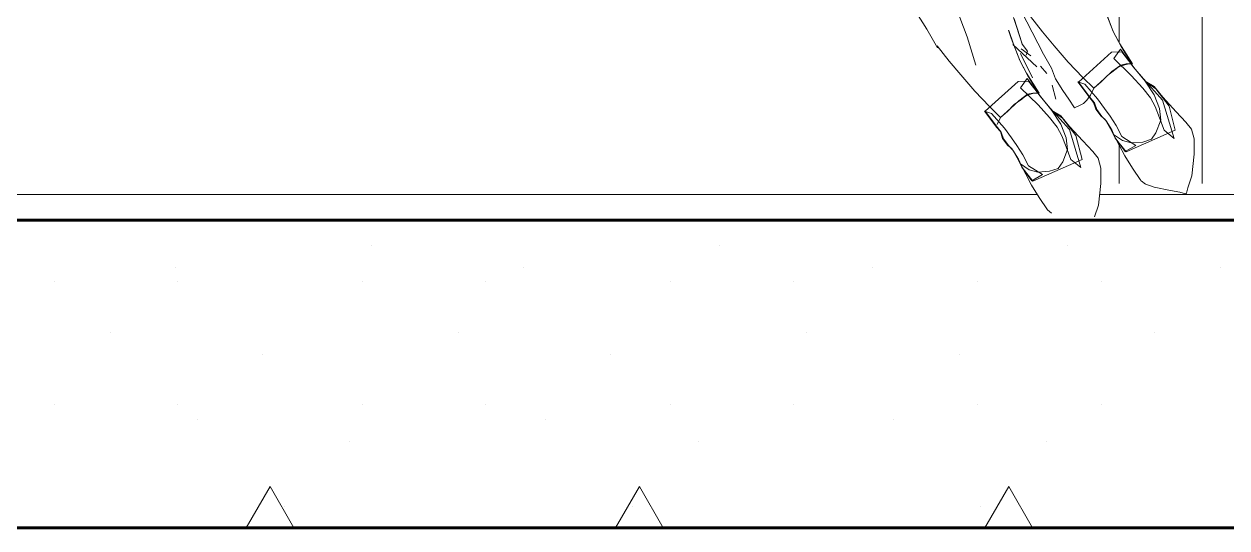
# Model space of a CAD drawing. Header units: metres. Extents: x -50 to 76, y -61 to 14.
# Drawn here: x 36.854 to 38.027, y -39.096 to -38.605 of the extents above; entities that cross this region are included whole.
import ezdxf

# ---------------------------------------------------------------- set-up
doc = ezdxf.new("R2010")
doc.units = ezdxf.units.M
doc.header["$MEASUREMENT"] = 0
for name, color, linetype, lineweight in [('1 ACHURADO PLACAS', 45, 'Continuous', 15), ('1 CALCAS', 255, 'Continuous', 60), ('1 MUEBLES', 46, 'Continuous', 18), ('1 VENTTANAS', 2, 'Continuous', 18)]:
    doc.layers.add(name, color=color, linetype=linetype, lineweight=lineweight)

# ---------------------------------------------------------------- blocks, each defined once
blk = doc.blocks.new('EWRT')
at = {"layer": '1 MUEBLES'}
for p, q in [((38.0024, -38.3378), (38.0024, -38.7606)), ((37.7471, -38.5475), (37.7733, -38.6179)), ((37.9214, -38.5598), (37.9214, -38.6231)), ((37.8477, -38.6348), (37.8204, -38.5813)), ((37.7341, -38.6103), (37.7239, -38.5945)), ((37.8186, -38.599), (37.8269, -38.6246)), ((37.8351, -38.5979), (37.8469, -38.613)), ((37.9092, -38.5959), (37.916, -38.6131)), ((37.9156, -38.6124), (37.9093, -38.5954)), ((37.7445, -38.6284), (37.7341, -38.6103)), ((37.8137, -38.6114), (37.8158, -38.618)), ((37.8183, -38.6239), (37.8139, -38.6117)), ((37.8248, -38.6175), (37.8192, -38.6001)), ((37.7733, -38.6179), (37.7819, -38.6455)), ((37.8158, -38.618), (37.8183, -38.6244)), ((37.8271, -38.6249), (37.8248, -38.6175)), ((37.8469, -38.613), (37.8582, -38.6264)), ((37.9223, -38.6247), (37.9156, -38.6124)), ((37.916, -38.6131), (37.9232, -38.6265)), ((37.7441, -38.6264), (37.7559, -38.6415)), ((37.8412, -38.6469), (37.818, -38.6252)), ((37.8247, -38.6409), (37.8183, -38.6239)), ((37.8183, -38.6244), (37.8251, -38.6416)), ((37.8371, -38.6577), (37.8254, -38.634)), ((37.8261, -38.6295), (37.8355, -38.6363)), ((37.8321, -38.6318), (37.8271, -38.6249)), ((37.831, -38.6355), (37.8321, -38.6318)), ((37.8556, -38.6482), (37.8477, -38.6348)), ((37.8582, -38.6264), (37.8718, -38.6423)), ((37.914, -38.6328), (37.8819, -38.6618)), ((37.924, -38.6324), (37.914, -38.6328)), ((37.9227, -38.6299), (37.9162, -38.6388)), ((37.9344, -38.6441), (37.9223, -38.6247)), ((37.9352, -38.6469), (37.9227, -38.6299)), ((37.9232, -38.6265), (37.9335, -38.6437)), ((37.9372, -38.6494), (37.924, -38.6324)), ((37.7559, -38.6415), (37.7672, -38.6549)), ((37.8313, -38.6532), (37.8247, -38.6409)), ((37.8251, -38.6416), (37.8323, -38.655)), ((37.8449, -38.6462), (37.8509, -38.6535)), ((37.8718, -38.6423), (37.886, -38.6573)), ((37.923, -38.6452), (37.9145, -38.6516)), ((37.9162, -38.6388), (37.9333, -38.6555)), ((37.9202, -38.6476), (37.9234, -38.6459)), ((37.9283, -38.6442), (37.923, -38.6452)), ((37.9234, -38.6459), (37.9297, -38.6443)), ((37.9335, -38.6437), (37.9283, -38.6442)), ((37.9297, -38.6443), (37.9344, -38.6441)), ((37.9452, -38.6587), (37.9352, -38.6469)), ((37.7672, -38.6549), (37.7808, -38.6708)), ((37.8318, -38.6584), (37.8253, -38.6673)), ((37.8434, -38.6726), (37.8313, -38.6532)), ((37.8442, -38.6753), (37.8318, -38.6584)), ((37.8323, -38.655), (37.8425, -38.6722)), ((37.8595, -38.6588), (37.8556, -38.6482)), ((37.886, -38.6573), (37.8967, -38.6679)), ((37.9037, -38.6619), (37.9101, -38.6553)), ((37.9145, -38.6516), (37.9069, -38.6588)), ((37.9101, -38.6553), (37.9174, -38.65)), ((37.9174, -38.65), (37.9202, -38.6476)), ((37.9333, -38.6555), (37.9446, -38.6677)), ((37.9468, -38.661), (37.9372, -38.6494)), ((37.8231, -38.6613), (37.791, -38.6903)), ((37.8331, -38.6609), (37.8231, -38.6613)), ((37.8253, -38.6673), (37.8424, -38.684)), ((37.8463, -38.6779), (37.8331, -38.6609)), ((37.8562, -38.6647), (37.8599, -38.6786)), ((37.8666, -38.67), (37.8595, -38.6588)), ((37.8725, -38.6786), (37.8666, -38.67)), ((37.8812, -38.6617), (37.8929, -38.6772)), ((37.8881, -38.6639), (37.8812, -38.6617)), ((37.8819, -38.6618), (37.8938, -38.6777)), ((37.9005, -38.6781), (37.8881, -38.6639)), ((37.8967, -38.6679), (37.8935, -38.6746)), ((37.9069, -38.6588), (37.8967, -38.6679)), ((37.8967, -38.6679), (37.9037, -38.6619)), ((37.9446, -38.6677), (37.9521, -38.6772)), ((37.9639, -38.6795), (37.9452, -38.6587)), ((37.9557, -38.6662), (37.9468, -38.661)), ((37.9468, -38.661), (37.9557, -38.6744)), ((37.9573, -38.6685), (37.9468, -38.661)), ((37.9641, -38.6767), (37.9557, -38.6662)), ((37.9701, -38.6853), (37.9573, -38.6685)), ((37.7808, -38.6708), (37.795, -38.6858)), ((37.8236, -38.6801), (37.8159, -38.6873)), ((37.8191, -38.6838), (37.8265, -38.6785)), ((37.8321, -38.6737), (37.8236, -38.6801)), ((37.8265, -38.6785), (37.8293, -38.6761)), ((37.8293, -38.6761), (37.8325, -38.6744)), ((37.8374, -38.6727), (37.8321, -38.6737)), ((37.8325, -38.6744), (37.8388, -38.6728)), ((37.8425, -38.6722), (37.8374, -38.6727)), ((37.8388, -38.6728), (37.8434, -38.6726)), ((37.8543, -38.6872), (37.8442, -38.6753)), ((37.8559, -38.6895), (37.8463, -38.6779)), ((37.878, -38.687), (37.8725, -38.6786)), ((37.8901, -38.6796), (37.8867, -38.6828)), ((37.8935, -38.6746), (37.8901, -38.6796)), ((37.8929, -38.6772), (37.8966, -38.6816)), ((37.8938, -38.6777), (37.8975, -38.682)), ((37.8966, -38.6816), (37.8988, -38.6882)), ((37.8975, -38.682), (37.8997, -38.6886)), ((37.9073, -38.6876), (37.9005, -38.6781)), ((37.9521, -38.6772), (37.9567, -38.6857)), ((37.9557, -38.6744), (37.9607, -38.6876)), ((37.975, -38.7167), (37.9639, -38.6795)), ((37.977, -38.6907), (37.9641, -38.6767)), ((37.7972, -38.6924), (37.7903, -38.6902)), ((37.7903, -38.6902), (37.802, -38.7057)), ((37.791, -38.6903), (37.8029, -38.7061)), ((37.795, -38.6858), (37.8058, -38.6964)), ((37.8096, -38.7066), (37.7972, -38.6924)), ((37.8159, -38.6873), (37.8058, -38.6964)), ((37.8058, -38.6964), (37.8128, -38.6904)), ((37.8128, -38.6904), (37.8191, -38.6838)), ((37.8424, -38.684), (37.8537, -38.6962)), ((37.873, -38.708), (37.8543, -38.6872)), ((37.8664, -38.697), (37.8559, -38.6895)), ((37.8559, -38.6895), (37.8648, -38.7029)), ((37.8648, -38.6947), (37.8559, -38.6895)), ((37.883, -38.6848), (37.878, -38.687)), ((37.8867, -38.6828), (37.883, -38.6848)), ((37.8988, -38.6882), (37.9038, -38.695)), ((37.8997, -38.6886), (37.9047, -38.6954)), ((37.9127, -38.6952), (37.9073, -38.6876)), ((37.9567, -38.6857), (37.9608, -38.6966)), ((37.9607, -38.6876), (37.9621, -38.6991)), ((37.9762, -38.7088), (37.9701, -38.6853)), ((37.9866, -38.7009), (37.977, -38.6907)), ((37.8058, -38.6964), (37.8026, -38.7031)), ((37.8537, -38.6962), (37.8612, -38.7057)), ((37.8732, -38.7052), (37.8648, -38.6947)), ((37.8648, -38.7029), (37.8698, -38.7161)), ((37.8792, -38.7138), (37.8664, -38.697)), ((37.8861, -38.7192), (37.8732, -38.7052)), ((37.9038, -38.695), (37.9079, -38.6982)), ((37.9047, -38.6954), (37.9087, -38.6996)), ((37.9079, -38.6982), (37.9131, -38.7073)), ((37.9087, -38.6996), (37.9144, -38.7084)), ((37.9186, -38.7043), (37.9127, -38.6952)), ((37.924, -38.715), (37.9186, -38.7043)), ((37.9621, -38.6991), (37.9574, -38.7112)), ((37.9608, -38.6966), (37.9653, -38.7088)), ((37.9919, -38.7076), (37.9866, -38.7009)), ((37.802, -38.7057), (37.8057, -38.7101)), ((37.8029, -38.7061), (37.8066, -38.7105)), ((37.8057, -38.7101), (37.8078, -38.7167)), ((37.8066, -38.7105), (37.8087, -38.7171)), ((37.8078, -38.7167), (37.8129, -38.7235)), ((37.8087, -38.7171), (37.8138, -38.7239)), ((37.8164, -38.7161), (37.8096, -38.7066)), ((37.8218, -38.7237), (37.8164, -38.7161)), ((37.8612, -38.7057), (37.8657, -38.7142)), ((37.8657, -38.7142), (37.8699, -38.7251)), ((37.8698, -38.7161), (37.8712, -38.7276)), ((37.8841, -38.7452), (37.873, -38.708)), ((37.8853, -38.7373), (37.8792, -38.7138)), ((37.9131, -38.7073), (37.9175, -38.7162)), ((37.9144, -38.7084), (37.9177, -38.7166)), ((37.9247, -38.7187), (37.9161, -38.7129)), ((37.9161, -38.7129), (37.927, -38.7338)), ((37.9175, -38.7162), (37.9274, -38.7295)), ((37.9177, -38.7166), (37.9283, -38.7299)), ((37.9378, -38.7235), (37.924, -38.715)), ((37.9283, -38.7299), (37.9762, -38.7088)), ((37.9574, -38.7112), (37.953, -38.7176)), ((37.9653, -38.7088), (37.975, -38.7167)), ((37.9946, -38.7171), (37.9919, -38.7076)), ((37.9945, -38.7321), (37.9946, -38.7171)), ((37.8129, -38.7235), (37.817, -38.7267)), ((37.8138, -38.7239), (37.8177, -38.7281)), ((37.817, -38.7267), (37.8222, -38.7358)), ((37.8177, -38.7281), (37.8234, -38.7369)), ((37.8277, -38.7328), (37.8218, -38.7237)), ((37.8712, -38.7276), (37.8665, -38.7397)), ((37.8699, -38.7251), (37.8744, -38.7373)), ((37.8957, -38.7294), (37.8861, -38.7192)), ((37.9214, -38.7212), (37.9214, -38.7606)), ((37.9331, -38.721), (37.9247, -38.7187)), ((37.9274, -38.7295), (37.9378, -38.7235)), ((37.9446, -38.7203), (37.9331, -38.721)), ((37.953, -38.7176), (37.9446, -38.7203)), ((37.8222, -38.7358), (37.8266, -38.7447)), ((37.8234, -38.7369), (37.8268, -38.7451)), ((37.8331, -38.7435), (37.8277, -38.7328)), ((37.8374, -38.7584), (37.8853, -38.7373)), ((37.8665, -38.7397), (37.8621, -38.7461)), ((37.8744, -38.7373), (37.8841, -38.7452)), ((37.901, -38.7361), (37.8957, -38.7294)), ((37.9037, -38.7456), (37.901, -38.7361)), ((37.927, -38.7338), (37.9344, -38.7457)), ((37.9922, -38.7533), (37.9945, -38.7321)), ((37.8252, -38.7414), (37.8361, -38.7623)), ((37.8338, -38.7472), (37.8252, -38.7414)), ((37.8266, -38.7447), (37.8365, -38.758)), ((37.8268, -38.7451), (37.8374, -38.7584)), ((37.8469, -38.752), (37.8331, -38.7435)), ((37.8421, -38.7495), (37.8338, -38.7472)), ((37.8365, -38.758), (37.8469, -38.752)), ((37.8537, -38.7488), (37.8421, -38.7495)), ((37.8621, -38.7461), (37.8537, -38.7488)), ((37.9036, -38.7606), (37.9037, -38.7456)), ((37.9344, -38.7457), (37.9425, -38.7577)), ((37.8361, -38.7623), (37.8435, -38.7742)), ((37.9013, -38.7818), (37.9036, -38.7606)), ((37.943, -38.7581), (37.9471, -38.7613)), ((37.9466, -38.761), (37.9556, -38.7643)), ((37.9885, -38.7648), (37.9922, -38.7533)), ((37.8435, -38.7742), (37.8516, -38.7862)), ((37.9556, -38.7643), (37.9716, -38.7675)), ((37.9716, -38.7675), (37.9806, -38.7691)), ((37.9806, -38.7691), (37.9862, -38.7706)), ((37.9862, -38.7706), (37.987, -38.7702)), ((37.987, -38.7702), (37.9885, -38.7648)), ((37.8516, -38.7862), (37.8557, -38.7895)), ((37.8976, -38.7933), (37.9013, -38.7818))]:
    blk.add_line(p, q, dxfattribs=at)

msp = doc.modelspace()

# ---------------------------------------------------------------- linework, layer by layer
at = {"layer": '1 ACHURADO PLACAS'}
for p, q in [((37.1928, -38.8212), (37.1928, -38.8212)), ((37.5322, -38.8212), (37.5322, -38.8212)), ((37.8716, -38.8212), (37.8716, -38.8212)), ((37.0019, -38.8424), (37.0019, -38.8424)), ((37.3413, -38.8424), (37.3413, -38.8424)), ((37.6807, -38.8424), (37.6807, -38.8424)), ((38.0201, -38.8424), (38.0201, -38.8424)), ((36.8838, -38.8563), (36.8838, -38.8563)), ((37.0038, -38.8563), (37.0038, -38.8563)), ((37.1838, -38.8563), (37.1838, -38.8563)), ((37.3038, -38.8563), (37.3038, -38.8563)), ((37.4838, -38.8563), (37.4838, -38.8563)), ((37.6038, -38.8563), (37.6038, -38.8563)), ((37.7838, -38.8563), (37.7838, -38.8563)), ((37.9038, -38.8563), (37.9038, -38.8563)), ((36.9382, -38.906), (36.9382, -38.906)), ((37.2776, -38.906), (37.2776, -38.906)), ((37.617, -38.906), (37.617, -38.906)), ((37.9564, -38.906), (37.9564, -38.906)), ((37.0867, -38.9272), (37.0867, -38.9272)), ((37.4261, -38.9272), (37.4261, -38.9272)), ((37.7655, -38.9272), (37.7655, -38.9272)), ((36.8838, -38.9763), (36.8838, -38.9763)), ((37.0038, -38.9763), (37.0038, -38.9763)), ((37.1838, -38.9763), (37.1838, -38.9763)), ((37.3038, -38.9763), (37.3038, -38.9763)), ((37.4838, -38.9763), (37.4838, -38.9763)), ((37.6038, -38.9763), (37.6038, -38.9763)), ((37.7838, -38.9763), (37.7838, -38.9763)), ((37.9038, -38.9763), (37.9038, -38.9763)), ((37.0231, -38.9909), (37.0231, -38.9909)), ((37.3625, -38.9909), (37.3625, -38.9909)), ((37.7019, -38.9909), (37.7019, -38.9909)), ((37.1716, -39.0121), (37.1716, -39.0121)), ((37.511, -39.0121), (37.511, -39.0121)), ((37.8504, -39.0121), (37.8504, -39.0121)), ((37.0706, -39.0963), (37.0938, -39.0561)), ((37.117, -39.0963), (37.0938, -39.0561)), ((37.4306, -39.0963), (37.4538, -39.0561)), ((37.477, -39.0963), (37.4538, -39.0561)), ((37.7906, -39.0963), (37.8138, -39.0561)), ((37.837, -39.0963), (37.8138, -39.0561)), ((37.1079, -39.0757), (37.1079, -39.0757)), ((37.4473, -39.0757), (37.4473, -39.0757)), ((37.7867, -39.0757), (37.7867, -39.0757))]:
    msp.add_line(p, q, dxfattribs=at)
at = {"layer": '1 CALCAS'}
msp.add_lwpolyline([(20.6338, -38.7963), (39.1338, -38.7963), (39.1338, -39.0963), (20.6338, -39.0963)], close=True, dxfattribs=at)
at = {"layer": '1 VENTTANAS'}
msp.add_lwpolyline([(37.9024, -38.7713), (38.7588, -38.7713), (38.7588, -35.8713), (35.2588, -35.8713), (35.2588, -38.7713), (37.8417, -38.7713)], dxfattribs=at)

# ---------------------------------------------------------------- block references
at = {"layer": '1 MUEBLES'}
msp.add_blockref('EWRT', (0, 0), dxfattribs=at)

doc.saveas('drawing.dxf')
